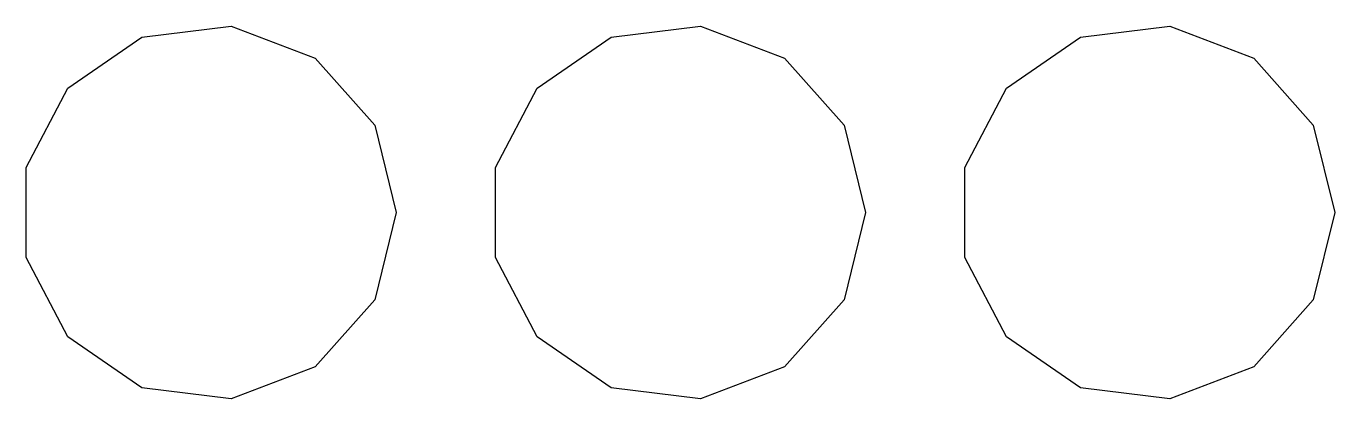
# Model space of a CAD drawing. Header units: millimetres. Extents: x -13.9 to 14, y -4 to 4.
import ezdxf

# ---------------------------------------------------------------- set-up
doc = ezdxf.new("R2010")
doc.units = ezdxf.units.MM
doc.layers.get('0').update_dxf_attribs({"linetype": 'CONTINUOUS', "lineweight": 25, "true_color": 0x000000})

msp = doc.modelspace()

# ---------------------------------------------------------------- linework, layer by layer
at = {"color": 1, "true_color": 0xff0000}
msp.add_lwpolyline([(-13.884, -0.957), (-13.884, 0.957), (-12.994, 2.652), (-11.418, 3.74), (-9.518, 3.971), (-7.728, 3.292), (-6.458, 1.859), (-6, 0), (-6.458, -1.859), (-7.728, -3.292), (-9.518, -3.971), (-11.418, -3.74), (-12.994, -2.652), (-13.884, -0.957)], close=True, dxfattribs=at)
at = {"color": 3, "true_color": 0x00ff00}
msp.add_lwpolyline([(-3.884, -0.957), (-3.884, 0.957), (-2.994, 2.652), (-1.418, 3.74), (0.482, 3.971), (2.272, 3.292), (3.542, 1.859), (4, 0), (3.542, -1.859), (2.272, -3.292), (0.482, -3.971), (-1.418, -3.74), (-2.994, -2.652), (-3.884, -0.957)], close=True, dxfattribs=at)
at = {"color": 5, "true_color": 0x0000ff}
msp.add_lwpolyline([(6.116, -0.957), (6.116, 0.957), (7.006, 2.652), (8.582, 3.74), (10.482, 3.971), (12.272, 3.292), (13.542, 1.859), (14, 0), (13.542, -1.859), (12.272, -3.292), (10.482, -3.971), (8.582, -3.74), (7.006, -2.652), (6.116, -0.957)], close=True, dxfattribs=at)

doc.saveas('drawing.dxf')
